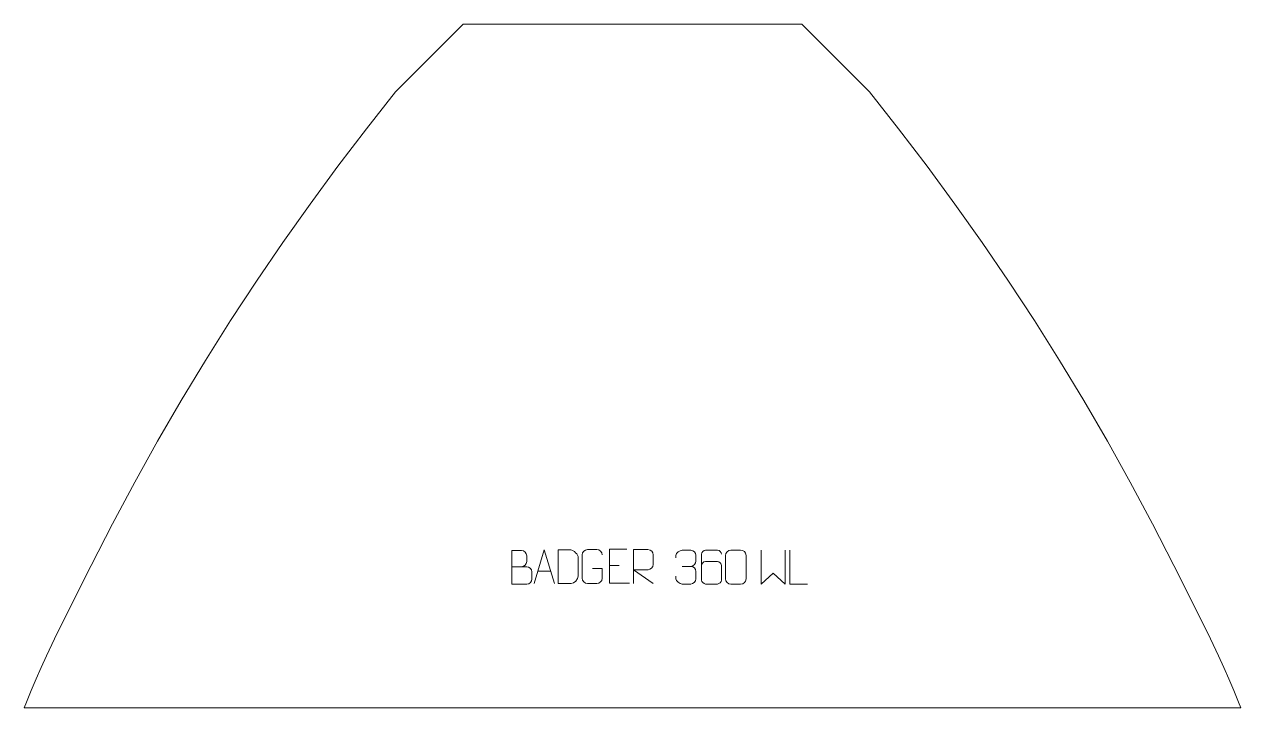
# Model space of a CAD drawing. Header units: millimetres. Extents: x -454 to 444, y 846 to 1351.
import ezdxf

# ---------------------------------------------------------------- set-up
doc = ezdxf.new("R2010")
doc.units = ezdxf.units.MM
doc.header["$MEASUREMENT"] = 0
doc.layers.add('layer 1', color=7, linetype='Continuous')

msp = doc.modelspace()

# ---------------------------------------------------------------- linework, layer by layer
at = {"layer": 'layer 1', "color": 242, "lineweight": 9}
msp.add_open_spline([(-129.9566, 1351.3209), (-129.9566, 1351.3209), (120.0434, 1351.3209), (120.0434, 1351.3209), (120.0434, 1351.3209), (120.0434, 1351.3209), (170.0426, 1301.3217), (170.0426, 1301.3217), (170.0426, 1301.3217), (170.0426, 1301.3217), (191.6176, 1274.0919), (191.6176, 1274.0919), (191.6176, 1274.0919), (191.6176, 1274.0919), (212.7001, 1246.4802), (212.7001, 1246.4802), (212.7001, 1246.4802), (212.7001, 1246.4802), (233.2842, 1218.4941), (233.2842, 1218.4941), (233.2842, 1218.4941), (233.2842, 1218.4941), (253.3612, 1190.1447), (253.3612, 1190.1447), (253.3612, 1190.1447), (253.3612, 1190.1447), (272.9279, 1161.4377), (272.9279, 1161.4377), (272.9279, 1161.4377), (272.9279, 1161.4377), (291.9751, 1132.3848), (291.9751, 1132.3848), (291.9751, 1132.3848), (291.9751, 1132.3848), (310.4982, 1102.9944), (310.4982, 1102.9944), (310.4982, 1102.9944), (310.4982, 1102.9944), (328.4906, 1073.2765), (328.4906, 1073.2765), (328.4906, 1073.2765), (328.4906, 1073.2765), (345.9469, 1043.2397), (345.9469, 1043.2397), (345.9469, 1043.2397), (345.9469, 1043.2397), (362.862, 1012.8959), (362.862, 1012.8959), (362.862, 1012.8959), (362.862, 1012.8959), (379.2284, 982.2525), (379.2284, 982.2525), (379.2284, 982.2525), (379.2284, 982.2525), (395.0428, 951.3209), (395.0428, 951.3209), (395.0428, 951.3209), (395.0428, 951.3209), (420.0438, 901.3217), (420.0438, 901.3217), (420.0438, 901.3217), (420.0438, 901.3217), (424.139, 892.9786), (424.139, 892.9786), (424.139, 892.9786), (424.139, 892.9786), (428.1161, 884.5797), (428.1161, 884.5797), (428.1161, 884.5797), (428.1161, 884.5797), (431.9721, 876.1221), (431.9721, 876.1221), (431.9721, 876.1221), (431.9721, 876.1221), (435.7055, 867.6117), (435.7055, 867.6117), (435.7055, 867.6117), (435.7055, 867.6117), (439.3166, 859.048), (439.3166, 859.048), (439.3166, 859.048), (439.3166, 859.048), (442.8051, 850.4342), (442.8051, 850.4342), (442.8051, 850.4342), (442.8051, 850.4342), (444.4011, 846.3209), (444.4011, 846.3209), (444.4011, 846.3209), (444.4011, 846.3209), (-454.3154, 846.3209), (-454.3154, 846.3209), (-454.3154, 846.3209), (-454.3154, 846.3209), (-452.7183, 850.4342), (-452.7183, 850.4342), (-452.7183, 850.4342), (-452.7183, 850.4342), (-449.231, 859.048), (-449.231, 859.048), (-449.231, 859.048), (-449.231, 859.048), (-445.6187, 867.6117), (-445.6187, 867.6117), (-445.6187, 867.6117), (-445.6187, 867.6117), (-441.8849, 876.1221), (-441.8849, 876.1221), (-441.8849, 876.1221), (-441.8849, 876.1221), (-438.0304, 884.5797), (-438.0304, 884.5797), (-438.0304, 884.5797), (-438.0304, 884.5797), (-434.0537, 892.9786), (-434.0537, 892.9786), (-434.0537, 892.9786), (-434.0537, 892.9786), (-429.9566, 901.3217), (-429.9566, 901.3217), (-429.9566, 901.3217), (-429.9566, 901.3217), (-404.9572, 951.3209), (-404.9572, 951.3209), (-404.9572, 951.3209), (-404.9572, 951.3209), (-389.1416, 982.2525), (-389.1416, 982.2525), (-389.1416, 982.2525), (-389.1416, 982.2525), (-372.7748, 1012.8959), (-372.7748, 1012.8959), (-372.7748, 1012.8959), (-372.7748, 1012.8959), (-355.8601, 1043.2397), (-355.8601, 1043.2397), (-355.8601, 1043.2397), (-355.8601, 1043.2397), (-338.4038, 1073.2765), (-338.4038, 1073.2765), (-338.4038, 1073.2765), (-338.4038, 1073.2765), (-320.411, 1102.9944), (-320.411, 1102.9944), (-320.411, 1102.9944), (-320.411, 1102.9944), (-301.8895, 1132.3848), (-301.8895, 1132.3848), (-301.8895, 1132.3848), (-301.8895, 1132.3848), (-282.8411, 1161.4377), (-282.8411, 1161.4377), (-282.8411, 1161.4377), (-282.8411, 1161.4377), (-263.2755, 1190.1447), (-263.2755, 1190.1447), (-263.2755, 1190.1447), (-263.2755, 1190.1447), (-243.1974, 1218.4941), (-243.1974, 1218.4941), (-243.1974, 1218.4941), (-243.1974, 1218.4941), (-222.6144, 1246.4802), (-222.6144, 1246.4802), (-222.6144, 1246.4802), (-222.6144, 1246.4802), (-201.5319, 1274.0919), (-201.5319, 1274.0919), (-201.5319, 1274.0919), (-201.5319, 1274.0919), (-179.957, 1301.3217), (-179.957, 1301.3217), (-179.957, 1301.3217), (-179.957, 1301.3217), (-129.9566, 1351.3209), (-129.9566, 1351.3209)], degree=3, knots=[0, 0, 0, 0, 0.02222222, 0.02222222, 0.02222222, 0.02222222, 0.04444444, 0.04444444, 0.04444444, 0.04444444, 0.06666667, 0.06666667, 0.06666667, 0.06666667, 0.08888889, 0.08888889, 0.08888889, 0.08888889, 0.11111111, 0.11111111, 0.11111111, 0.11111111, 0.13333333, 0.13333333, 0.13333333, 0.13333333, 0.15555556, 0.15555556, 0.15555556, 0.15555556, 0.17777778, 0.17777778, 0.17777778, 0.17777778, 0.2, 0.2, 0.2, 0.2, 0.22222222, 0.22222222, 0.22222222, 0.22222222, 0.24444444, 0.24444444, 0.24444444, 0.24444444, 0.26666667, 0.26666667, 0.26666667, 0.26666667, 0.28888889, 0.28888889, 0.28888889, 0.28888889, 0.31111111, 0.31111111, 0.31111111, 0.31111111, 0.33333333, 0.33333333, 0.33333333, 0.33333333, 0.35555556, 0.35555556, 0.35555556, 0.35555556, 0.37777778, 0.37777778, 0.37777778, 0.37777778, 0.4, 0.4, 0.4, 0.4, 0.42222222, 0.42222222, 0.42222222, 0.42222222, 0.44444444, 0.44444444, 0.44444444, 0.44444444, 0.46666667, 0.46666667, 0.46666667, 0.46666667, 0.48888889, 0.48888889, 0.48888889, 0.48888889, 0.51111111, 0.51111111, 0.51111111, 0.51111111, 0.53333333, 0.53333333, 0.53333333, 0.53333333, 0.55555556, 0.55555556, 0.55555556, 0.55555556, 0.57777778, 0.57777778, 0.57777778, 0.57777778, 0.6, 0.6, 0.6, 0.6, 0.62222222, 0.62222222, 0.62222222, 0.62222222, 0.64444444, 0.64444444, 0.64444444, 0.64444444, 0.66666667, 0.66666667, 0.66666667, 0.66666667, 0.68888889, 0.68888889, 0.68888889, 0.68888889, 0.71111111, 0.71111111, 0.71111111, 0.71111111, 0.73333333, 0.73333333, 0.73333333, 0.73333333, 0.75555556, 0.75555556, 0.75555556, 0.75555556, 0.77777778, 0.77777778, 0.77777778, 0.77777778, 0.8, 0.8, 0.8, 0.8, 0.82222222, 0.82222222, 0.82222222, 0.82222222, 0.84444444, 0.84444444, 0.84444444, 0.84444444, 0.86666667, 0.86666667, 0.86666667, 0.86666667, 0.88888889, 0.88888889, 0.88888889, 0.88888889, 0.91111111, 0.91111111, 0.91111111, 0.91111111, 0.93333333, 0.93333333, 0.93333333, 0.93333333, 0.95555556, 0.95555556, 0.95555556, 0.95555556, 1, 1, 1, 1], dxfattribs=at)
at = {"layer": 'layer 1', "color": 250, "lineweight": 9}
for points, knots in [([(-94.0079, 950.4745), (-90.3693, 950.4749), (-86.7822, 950.4749), (-83.1428, 950.4745), (-83.1428, 950.4745), (-81.1674, 950.4572), (-79.2438, 948.7211), (-79.2438, 946.6715), (-79.2438, 946.6715), (-79.2442, 945.5429), (-79.2442, 942.4935), (-79.2438, 941.3646), (-79.2438, 941.3646), (-79.2262, 939.5067), (-80.7683, 937.4928), (-83.0898, 937.5097), (-83.0898, 937.5097), (-86.7296, 937.5101), (-90.369, 937.5101), (-94.0079, 937.5097), (-94.0079, 937.5097), (-94.0079, 945.828), (-94.0079, 954.1458), (-94.0079, 962.4633), (-94.0079, 962.4633), (-91.6342, 962.4633), (-89.2601, 962.4633), (-86.8859, 962.4633), (-86.8859, 962.4633), (-85.2051, 962.4809), (-83.1083, 960.5704), (-83.0906, 958.608), (-83.0906, 958.608), (-83.091, 956.5419), (-83.091, 956.3959), (-83.0906, 954.3294), (-83.0906, 954.3294), (-83.0733, 952.2633), (-84.9278, 950.4572), (-86.9378, 950.4745)], [0, 0, 0, 0, 0.09090909, 0.09090909, 0.09090909, 0.09090909, 0.18181818, 0.18181818, 0.18181818, 0.18181818, 0.27272727, 0.27272727, 0.27272727, 0.27272727, 0.36363636, 0.36363636, 0.36363636, 0.36363636, 0.45454545, 0.45454545, 0.45454545, 0.45454545, 0.54545455, 0.54545455, 0.54545455, 0.54545455, 0.63636364, 0.63636364, 0.63636364, 0.63636364, 0.72727273, 0.72727273, 0.72727273, 0.72727273, 0.81818182, 0.81818182, 0.81818182, 0.81818182, 1, 1, 1, 1]), ([(-77.6233, 937.9978), (-77.6233, 937.9978), (-70.2523, 962.9513), (-70.2523, 962.9513), (-70.2523, 962.9513), (-70.2523, 962.9513), (-62.6824, 937.9978), (-62.6824, 937.9978)], [0, 0, 0, 0, 0.33333333, 0.33333333, 0.33333333, 0.33333333, 1, 1, 1, 1]), ([(-59.8596, 938.0259), (-57.5278, 938.0263), (-52.5776, 938.0023), (-50.2461, 938.002), (-50.2461, 938.002), (-48.3211, 937.8966), (-45.0025, 941.4382), (-45.0137, 943.4555), (-45.0137, 943.4555), (-45.0141, 949.2256), (-45.0141, 951.3953), (-45.0137, 957.1646), (-45.0137, 957.1646), (-45.018, 959.3027), (-48.3925, 962.9628), (-50.5449, 962.9493), (-50.5449, 962.9493), (-52.8706, 962.9493), (-57.5949, 962.9493), (-59.921, 962.9493), (-59.921, 962.9493), (-59.9206, 957.2024), (-59.8593, 943.7732), (-59.8596, 938.0259)], [0, 0, 0, 0, 0.14285714, 0.14285714, 0.14285714, 0.14285714, 0.28571429, 0.28571429, 0.28571429, 0.28571429, 0.42857143, 0.42857143, 0.42857143, 0.42857143, 0.57142857, 0.57142857, 0.57142857, 0.57142857, 0.71428571, 0.71428571, 0.71428571, 0.71428571, 1, 1, 1, 1]), ([(-34.4623, 949.1396), (-34.4623, 949.1396), (-27.2942, 949.1396), (-27.2942, 949.1396), (-27.2942, 949.1396), (-27.2942, 949.1396), (-27.2942, 941.9715), (-27.2942, 941.9715), (-27.2942, 941.9715), (-27.4339, 939.6481), (-29.1111, 938.1685), (-31.2589, 938.1577), (-31.2589, 938.1577), (-33.5907, 938.1581), (-35.9227, 938.1581), (-38.2542, 938.1577), (-38.2542, 938.1577), (-40.1791, 938.0523), (-42.1513, 939.9368), (-42.1401, 941.9541), (-42.1401, 941.9541), (-42.1397, 947.7242), (-42.1397, 953.4939), (-42.1401, 959.2632), (-42.1401, 959.2632), (-42.1359, 961.4013), (-40.3891, 963.1205), (-38.2368, 963.1071), (-38.2368, 963.1071), (-35.9111, 963.1071), (-33.585, 963.1071), (-31.2589, 963.1071), (-31.2589, 963.1071), (-29.3122, 963.1425), (-27.3208, 961.651), (-27.2942, 959.2133)], [0, 0, 0, 0, 0.1, 0.1, 0.1, 0.1, 0.2, 0.2, 0.2, 0.2, 0.3, 0.3, 0.3, 0.3, 0.4, 0.4, 0.4, 0.4, 0.5, 0.5, 0.5, 0.5, 0.6, 0.6, 0.6, 0.6, 0.7, 0.7, 0.7, 0.7, 0.8, 0.8, 0.8, 0.8, 1, 1, 1, 1]), ([(-9.1904, 963.3542), (-9.1904, 963.3542), (-22.0643, 963.3542), (-22.0643, 963.3542), (-22.0643, 963.3542), (-22.0643, 963.3542), (-22.0643, 938.4006), (-22.0643, 938.4006), (-22.0643, 938.4006), (-22.0643, 938.4006), (-7.1985, 938.4006), (-7.1985, 938.4006)], [0, 0, 0, 0, 0.25, 0.25, 0.25, 0.25, 0.5, 0.5, 0.5, 0.5, 1, 1, 1, 1]), ([(-4.3185, 938.1551), (-4.3185, 938.1551), (-4.3185, 963.1086), (-4.3185, 963.1086), (-4.3185, 963.1086), (-0.7237, 963.1086), (2.8718, 963.1086), (6.467, 963.1086), (6.467, 963.1086), (8.7923, 963.0709), (10.3496, 961.5809), (10.3455, 959.2145), (10.3455, 959.2145), (10.3451, 957.179), (10.3451, 954.1196), (10.3455, 952.0836), (10.3455, 952.0836), (10.339, 950.2081), (8.5267, 948.2663), (6.5172, 948.2472), (6.5172, 948.2472), (6.5172, 948.2472), (-4.3185, 948.2472), (-4.3185, 948.2472), (-4.3185, 948.2472), (-4.3185, 948.2472), (10.3362, 938.1551), (10.3362, 938.1551)], [0, 0, 0, 0, 0.125, 0.125, 0.125, 0.125, 0.25, 0.25, 0.25, 0.25, 0.375, 0.375, 0.375, 0.375, 0.5, 0.5, 0.5, 0.5, 0.625, 0.625, 0.625, 0.625, 0.75, 0.75, 0.75, 0.75, 1, 1, 1, 1]), ([(27.1424, 956.9597), (27.1424, 956.9597), (27.1424, 958.8169), (27.1424, 958.8169), (27.1424, 958.8169), (27.1281, 960.5588), (29.7926, 962.6769), (31.8517, 962.6542), (31.8517, 962.6542), (33.9158, 962.6542), (35.9798, 962.6542), (38.0435, 962.6542), (38.0435, 962.6542), (40.238, 962.663), (41.8363, 960.8162), (41.8807, 958.9041), (41.8807, 958.9041), (41.8803, 957.469), (41.8803, 956.0339), (41.8807, 954.5984), (41.8807, 954.5984), (41.8321, 952.9449), (40.2295, 950.7149), (38.0312, 950.7249), (38.0312, 950.7249), (40.2349, 950.7137), (41.8429, 948.9105), (41.8969, 946.851), (41.8969, 946.851), (41.8965, 945.0663), (41.8965, 943.2816), (41.8969, 941.4965), (41.8969, 941.4965), (41.907, 939.4351), (39.8521, 937.672), (38.0312, 937.6801), (38.0312, 937.6801), (35.9659, 937.6804), (33.9007, 937.6804), (31.8351, 937.6801), (31.8351, 937.6801), (29.6665, 937.6916), (27.1355, 940.0918), (27.1169, 941.5536), (27.1169, 941.5536), (27.1169, 941.5536), (27.1169, 943.4622), (27.1169, 943.4622)], [0, 0, 0, 0, 0.07692308, 0.07692308, 0.07692308, 0.07692308, 0.15384615, 0.15384615, 0.15384615, 0.15384615, 0.23076923, 0.23076923, 0.23076923, 0.23076923, 0.30769231, 0.30769231, 0.30769231, 0.30769231, 0.38461538, 0.38461538, 0.38461538, 0.38461538, 0.46153846, 0.46153846, 0.46153846, 0.46153846, 0.53846154, 0.53846154, 0.53846154, 0.53846154, 0.61538462, 0.61538462, 0.61538462, 0.61538462, 0.69230769, 0.69230769, 0.69230769, 0.69230769, 0.76923077, 0.76923077, 0.76923077, 0.76923077, 0.84615385, 0.84615385, 0.84615385, 0.84615385, 1, 1, 1, 1]), ([(60.7886, 959.7198), (60.7645, 961.0593), (59.4083, 962.7125), (57.8364, 962.6782), (57.8364, 962.6782), (54.8516, 962.6779), (51.8664, 962.6779), (48.881, 962.6782), (48.881, 962.6782), (47.6619, 962.6931), (45.9337, 961.2555), (45.9287, 959.7198), (45.9287, 959.7198), (45.929, 953.3593), (45.929, 946.9985), (45.9287, 940.6378), (45.9287, 940.6378), (45.9334, 939.4749), (47.6619, 937.7038), (48.881, 937.6794), (48.881, 937.6794), (51.8664, 937.6797), (54.8516, 937.6797), (57.8364, 937.6794), (57.8364, 937.6794), (59.1145, 937.7232), (60.7842, 939.3377), (60.7886, 940.6378), (60.7886, 940.6378), (60.7886, 944.2211), (60.7886, 947.8042), (60.7886, 951.3869), (60.7886, 951.3869), (60.7501, 952.8651), (59.1674, 954.298), (57.8364, 954.296), (57.8364, 954.296), (54.8516, 954.2963), (51.8664, 954.2963), (48.881, 954.296), (48.881, 954.296), (47.5515, 954.301), (45.9085, 952.7937), (45.9502, 951.3652)], [0, 0, 0, 0, 0.08333333, 0.08333333, 0.08333333, 0.08333333, 0.16666667, 0.16666667, 0.16666667, 0.16666667, 0.25, 0.25, 0.25, 0.25, 0.33333333, 0.33333333, 0.33333333, 0.33333333, 0.41666667, 0.41666667, 0.41666667, 0.41666667, 0.5, 0.5, 0.5, 0.5, 0.58333333, 0.58333333, 0.58333333, 0.58333333, 0.66666667, 0.66666667, 0.66666667, 0.66666667, 0.75, 0.75, 0.75, 0.75, 0.83333333, 0.83333333, 0.83333333, 0.83333333, 1, 1, 1, 1]), ([(67.7497, 962.6784), (70.1345, 962.6784), (72.5197, 962.6784), (74.9049, 962.6784), (74.9049, 962.6784), (76.9011, 962.714), (78.9431, 961.2197), (78.9704, 958.7776), (78.9704, 958.7776), (78.97, 953.0202), (78.97, 947.2624), (78.9704, 941.5042), (78.9704, 941.5042), (78.8271, 939.1766), (77.1073, 937.6943), (74.9049, 937.6835), (74.9049, 937.6835), (72.5138, 937.6839), (70.1226, 937.6839), (67.7318, 937.6835), (67.7318, 937.6835), (65.7579, 937.5779), (63.7356, 939.4658), (63.7471, 941.4868), (63.7471, 941.4868), (63.7475, 947.2674), (63.7475, 953.0477), (63.7471, 958.8275), (63.7471, 958.8275), (63.7515, 960.9695), (65.5425, 962.692), (67.7497, 962.6784)], [0, 0, 0, 0, 0.11111111, 0.11111111, 0.11111111, 0.11111111, 0.22222222, 0.22222222, 0.22222222, 0.22222222, 0.33333333, 0.33333333, 0.33333333, 0.33333333, 0.44444444, 0.44444444, 0.44444444, 0.44444444, 0.55555556, 0.55555556, 0.55555556, 0.55555556, 0.66666667, 0.66666667, 0.66666667, 0.66666667, 0.77777778, 0.77777778, 0.77777778, 0.77777778, 1, 1, 1, 1]), ([(90.1276, 962.6199), (90.1276, 962.6199), (90.1276, 937.6619), (90.1276, 937.6619), (90.1276, 937.6619), (90.1276, 937.6619), (98.9703, 945.7266), (98.9703, 945.7266), (98.9703, 945.7266), (98.9703, 945.7266), (107.8127, 937.6625), (107.8127, 937.6625), (107.8127, 937.6625), (107.8127, 937.6625), (107.8127, 962.6199), (107.8127, 962.6199)], [0, 0, 0, 0, 0.2, 0.2, 0.2, 0.2, 0.4, 0.4, 0.4, 0.4, 0.6, 0.6, 0.6, 0.6, 1, 1, 1, 1]), ([(124.2872, 937.6644), (124.2872, 937.6644), (111.3381, 937.6644), (111.3381, 937.6644), (111.3381, 937.6644), (111.3381, 937.6644), (111.3381, 962.618), (111.3381, 962.618)], [0, 0, 0, 0, 0.33333333, 0.33333333, 0.33333333, 0.33333333, 1, 1, 1, 1])]:
    msp.add_open_spline(points, degree=3, knots=knots, dxfattribs=at)
for points in [[(-74.9007, 947.2472), (-74.9007, 947.2472), (-65.405, 947.2472), (-65.405, 947.2472)], [(-22.0643, 951.4745), (-22.0643, 951.4745), (-14.8962, 951.4745), (-14.8962, 951.4745)], [(31.8521, 950.7145), (31.8521, 950.7145), (38.0485, 950.7145), (38.0485, 950.7145)]]:
    msp.add_open_spline(points, degree=3, dxfattribs=at)

doc.saveas('drawing.dxf')
